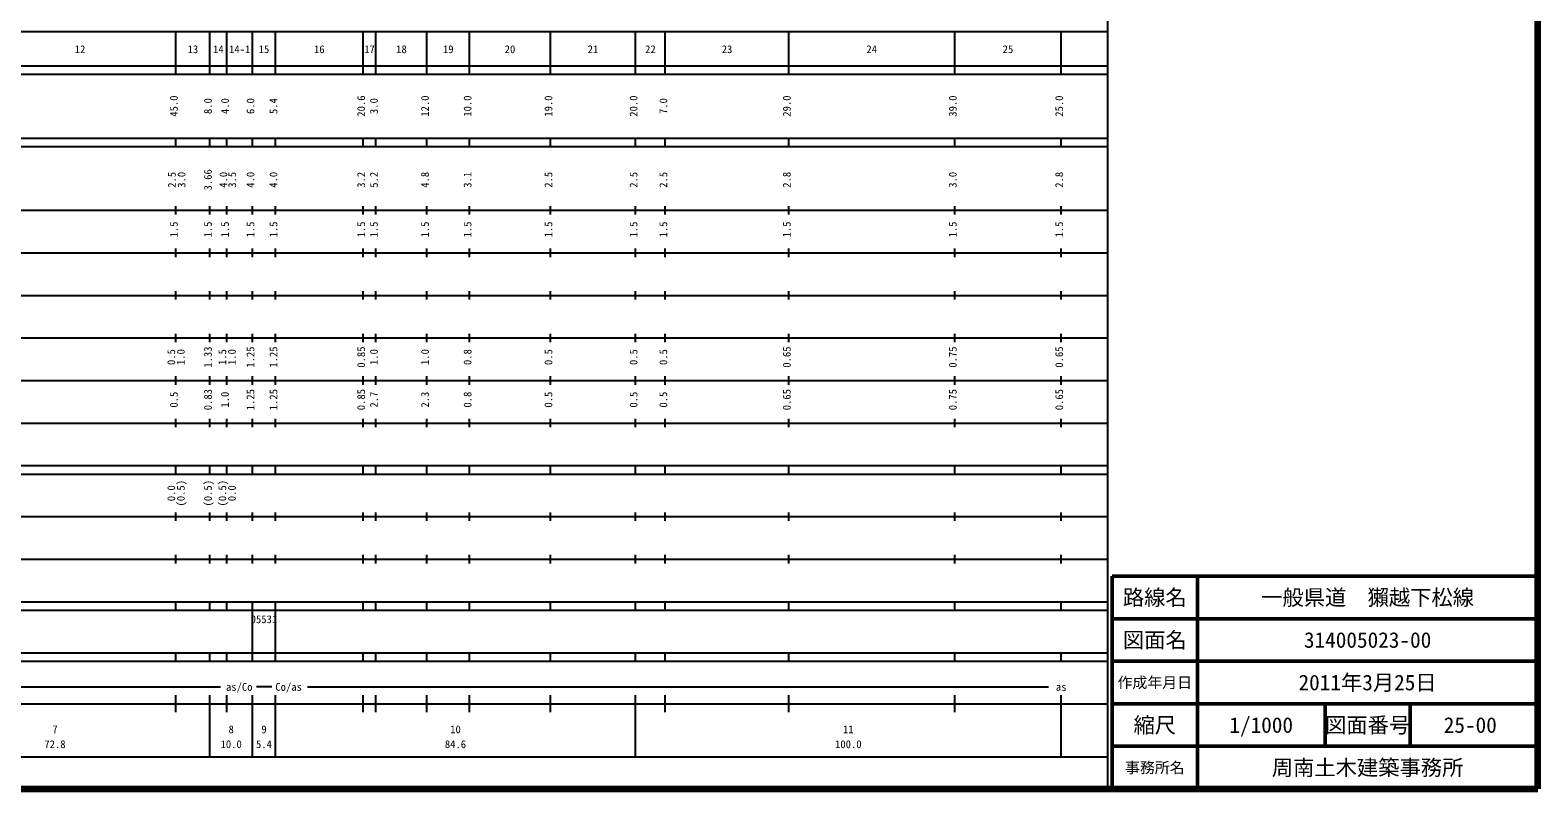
# Model space of a CAD drawing. Units: millimetres on the paper, enlarged 1000 times. Extents: x 40000 to 680000, y 20000 to 380000.
# Drawn here: x 325768 to 680000, y 20000 to 198357 of the extents above; entities that cross this region are included whole.
import ezdxf
from ezdxf.enums import TextEntityAlignment as Align

# ---------------------------------------------------------------- set-up
doc = ezdxf.new("R2010")
doc.units = ezdxf.units.MM
doc.header["$LTSCALE"] = 1000
for name, color, linetype, lineweight in [('M-TTL', 2, 'Continuous', 140), ('M-TTL-BAND', 7, 'Continuous', 25), ('M-TTL-FRAM', 2, 'Continuous', 50), ('M-TTL-LINE', 7, 'Continuous', 50)]:
    doc.layers.add(name, color=color, linetype=linetype, lineweight=lineweight)
doc.layers.add('M-TTL-TXT', color=7, linetype='Continuous')
doc.styles.add('ＭＳ ゴシック', font='')
doc.styles.get('ＭＳ ゴシック').set_extended_font_data('MS Gothic')

msp = doc.modelspace()

# ---------------------------------------------------------------- linework, layer by layer
at = {"layer": 'M-TTL'}
for p, q in [((680000, 20000), (680000, 380000)), ((40000, 20000), (680000, 20000))]:
    msp.add_line(p, q, dxfattribs=at)
at = {"layer": 'M-TTL-BAND'}
for p, q in [((579000, 20000), (579000, 370000)), ((68000, 198000), (579000, 198000)), ((360000, 188000), (360000, 198000)), ((368000, 188000), (368000, 198000)), ((372000, 188000), (372000, 198000)), ((378000, 188000), (378000, 198000)), ((383400, 188000), (383400, 198000)), ((404000, 188000), (404000, 198000)), ((407000, 188000), (407000, 198000)), ((419000, 188000), (419000, 198000)), ((429000, 188000), (429000, 198000)), ((448000, 188000), (448000, 198000)), ((468000, 188000), (468000, 198000)), ((475000, 188000), (475000, 198000)), ((504000, 188000), (504000, 198000)), ((543000, 188000), (543000, 198000)), ((568000, 188000), (568000, 198000)), ((40000, 190000), (579000, 190000)), ((40000, 188000), (579000, 188000)), ((40000, 173000), (579000, 173000)), ((40000, 171000), (579000, 171000)), ((360000, 171000), (360000, 173000)), ((368000, 171000), (368000, 173000)), ((372000, 171000), (372000, 173000)), ((378000, 171000), (378000, 173000)), ((383400, 171000), (383400, 173000)), ((404000, 171000), (404000, 173000)), ((407000, 171000), (407000, 173000)), ((419000, 171000), (419000, 173000)), ((429000, 171000), (429000, 173000)), ((448000, 171000), (448000, 173000)), ((468000, 171000), (468000, 173000)), ((475000, 171000), (475000, 173000)), ((504000, 171000), (504000, 173000)), ((543000, 171000), (543000, 173000)), ((568000, 171000), (568000, 173000)), ((40000, 156000), (579000, 156000)), ((360000, 155000), (360000, 157000)), ((368000, 155000), (368000, 157000)), ((372000, 155000), (372000, 157000)), ((378000, 155000), (378000, 157000)), ((383400, 155000), (383400, 157000)), ((404000, 155000), (404000, 157000)), ((407000, 155000), (407000, 157000)), ((419000, 155000), (419000, 157000)), ((429000, 155000), (429000, 157000)), ((448000, 155000), (448000, 157000)), ((468000, 155000), (468000, 157000)), ((475000, 155000), (475000, 157000)), ((504000, 155000), (504000, 157000)), ((543000, 155000), (543000, 157000)), ((568000, 155000), (568000, 157000)), ((46000, 146000), (579000, 146000)), ((360000, 145000), (360000, 147000)), ((368000, 145000), (368000, 147000)), ((372000, 145000), (372000, 147000)), ((378000, 145000), (378000, 147000)), ((383400, 145000), (383400, 147000)), ((404000, 145000), (404000, 147000)), ((407000, 145000), (407000, 147000)), ((419000, 145000), (419000, 147000)), ((429000, 145000), (429000, 147000)), ((448000, 145000), (448000, 147000)), ((468000, 145000), (468000, 147000)), ((475000, 145000), (475000, 147000)), ((504000, 145000), (504000, 147000)), ((543000, 145000), (543000, 147000)), ((568000, 145000), (568000, 147000)), ((52000, 136000), (579000, 136000)), ((360000, 135000), (360000, 137000)), ((368000, 135000), (368000, 137000)), ((372000, 135000), (372000, 137000)), ((378000, 135000), (378000, 137000)), ((383400, 135000), (383400, 137000)), ((404000, 135000), (404000, 137000)), ((407000, 135000), (407000, 137000)), ((419000, 135000), (419000, 137000)), ((429000, 135000), (429000, 137000)), ((448000, 135000), (448000, 137000)), ((468000, 135000), (468000, 137000)), ((475000, 135000), (475000, 137000)), ((504000, 135000), (504000, 137000)), ((543000, 135000), (543000, 137000)), ((568000, 135000), (568000, 137000)), ((46000, 126000), (579000, 126000)), ((360000, 125000), (360000, 127000)), ((368000, 125000), (368000, 127000)), ((372000, 125000), (372000, 127000)), ((378000, 125000), (378000, 127000)), ((383400, 125000), (383400, 127000)), ((404000, 125000), (404000, 127000)), ((407000, 125000), (407000, 127000)), ((419000, 125000), (419000, 127000)), ((429000, 125000), (429000, 127000)), ((448000, 125000), (448000, 127000)), ((468000, 125000), (468000, 127000)), ((475000, 125000), (475000, 127000)), ((504000, 125000), (504000, 127000)), ((543000, 125000), (543000, 127000)), ((568000, 125000), (568000, 127000)), ((360000, 115000), (360000, 117000)), ((368000, 115000), (368000, 117000)), ((372000, 115000), (372000, 117000)), ((378000, 115000), (378000, 117000)), ((383400, 115000), (383400, 117000)), ((404000, 115000), (404000, 117000)), ((407000, 115000), (407000, 117000)), ((419000, 115000), (419000, 117000)), ((429000, 115000), (429000, 117000)), ((448000, 115000), (448000, 117000)), ((468000, 115000), (468000, 117000)), ((475000, 115000), (475000, 117000)), ((504000, 115000), (504000, 117000)), ((543000, 115000), (543000, 117000)), ((568000, 115000), (568000, 117000)), ((52000, 116000), (579000, 116000)), ((360000, 105000), (360000, 107000)), ((368000, 105000), (368000, 107000)), ((372000, 105000), (372000, 107000)), ((378000, 105000), (378000, 107000)), ((383400, 105000), (383400, 107000)), ((404000, 105000), (404000, 107000)), ((407000, 105000), (407000, 107000)), ((419000, 105000), (419000, 107000)), ((429000, 105000), (429000, 107000)), ((448000, 105000), (448000, 107000)), ((468000, 105000), (468000, 107000)), ((475000, 105000), (475000, 107000)), ((504000, 105000), (504000, 107000)), ((543000, 105000), (543000, 107000)), ((568000, 105000), (568000, 107000)), ((46000, 106000), (579000, 106000)), ((40000, 96000), (579000, 96000)), ((360000, 94000), (360000, 96000)), ((368000, 94000), (368000, 96000)), ((372000, 94000), (372000, 96000)), ((378000, 94000), (378000, 96000)), ((383400, 94000), (383400, 96000)), ((404000, 94000), (404000, 96000)), ((407000, 94000), (407000, 96000)), ((419000, 94000), (419000, 96000)), ((429000, 94000), (429000, 96000)), ((448000, 94000), (448000, 96000)), ((468000, 94000), (468000, 96000)), ((475000, 94000), (475000, 96000)), ((504000, 94000), (504000, 96000)), ((543000, 94000), (543000, 96000)), ((568000, 94000), (568000, 96000)), ((40000, 94000), (579000, 94000)), ((49000, 84000), (579000, 84000)), ((360000, 83000), (360000, 85000)), ((368000, 83000), (368000, 85000)), ((372000, 83000), (372000, 85000)), ((378000, 83000), (378000, 85000)), ((383400, 83000), (383400, 85000)), ((404000, 83000), (404000, 85000)), ((407000, 83000), (407000, 85000)), ((419000, 83000), (419000, 85000)), ((429000, 83000), (429000, 85000)), ((448000, 83000), (448000, 85000)), ((468000, 83000), (468000, 85000)), ((475000, 83000), (475000, 85000)), ((504000, 83000), (504000, 85000)), ((543000, 83000), (543000, 85000)), ((568000, 83000), (568000, 85000)), ((360000, 73000), (360000, 75000)), ((368000, 73000), (368000, 75000)), ((372000, 73000), (372000, 75000)), ((378000, 73000), (378000, 75000)), ((383400, 73000), (383400, 75000)), ((404000, 73000), (404000, 75000)), ((407000, 73000), (407000, 75000)), ((419000, 73000), (419000, 75000)), ((429000, 73000), (429000, 75000)), ((448000, 73000), (448000, 75000)), ((468000, 73000), (468000, 75000)), ((475000, 73000), (475000, 75000)), ((504000, 73000), (504000, 75000)), ((543000, 73000), (543000, 75000)), ((568000, 73000), (568000, 75000)), ((40000, 74000), (579000, 74000)), ((40000, 64000), (579000, 64000)), ((360000, 62000), (360000, 64000)), ((368000, 62000), (368000, 64000)), ((372000, 62000), (372000, 64000)), ((378000, 62000), (378000, 64000)), ((383400, 62000), (383400, 64000)), ((404000, 62000), (404000, 64000)), ((407000, 62000), (407000, 64000)), ((419000, 62000), (419000, 64000)), ((429000, 62000), (429000, 64000)), ((448000, 62000), (448000, 64000)), ((468000, 62000), (468000, 64000)), ((475000, 62000), (475000, 64000)), ((504000, 62000), (504000, 64000)), ((543000, 62000), (543000, 64000)), ((568000, 62000), (568000, 64000)), ((40000, 62000), (579000, 62000)), ((378000, 52000), (378000, 62000)), ((383400, 52000), (383400, 62000)), ((40000, 52000), (579000, 52000)), ((40000, 50000), (579000, 50000)), ((360000, 50000), (360000, 52000)), ((368000, 50000), (368000, 52000)), ((372000, 50000), (372000, 52000)), ((378000, 50000), (378000, 52000)), ((383400, 50000), (383400, 52000)), ((404000, 50000), (404000, 52000)), ((407000, 50000), (407000, 52000)), ((419000, 50000), (419000, 52000)), ((429000, 50000), (429000, 52000)), ((448000, 50000), (448000, 52000)), ((468000, 50000), (468000, 52000)), ((475000, 50000), (475000, 52000)), ((504000, 50000), (504000, 52000)), ((543000, 50000), (543000, 52000)), ((568000, 50000), (568000, 52000)), ((302700, 44000), (370500, 44000)), ((382563, 44000), (378939, 44000)), ((390900, 44000), (565000, 44000)), ((40000, 40000), (579000, 40000)), ((360000, 38000), (360000, 42000)), ((368000, 27500), (368000, 42000)), ((372000, 38000), (372000, 42000)), ((378000, 27500), (378000, 42000)), ((383400, 27500), (383400, 42000)), ((404000, 38000), (404000, 42000)), ((407000, 38000), (407000, 42000)), ((419000, 38000), (419000, 42000)), ((429000, 38000), (429000, 42000)), ((448000, 38000), (448000, 42000)), ((468000, 27500), (468000, 42000)), ((475000, 38000), (475000, 42000)), ((504000, 38000), (504000, 42000)), ((543000, 38000), (543000, 42000)), ((568000, 27500), (568000, 42000)), ((68000, 27500), (579000, 27500))]:
    msp.add_line(p, q, dxfattribs=at)
at = {"layer": 'M-TTL-FRAM'}
for p, q in [((680000, 70000), (580000, 70000)), ((580000, 70000), (580000, 20000))]:
    msp.add_line(p, q, dxfattribs=at)
at = {"layer": 'M-TTL-LINE'}
for p, q in [((600000, 70000), (600000, 20000)), ((680000, 60000), (580000, 60000)), ((680000, 50000), (580000, 50000)), ((680000, 40000), (580000, 40000)), ((630000, 40000), (630000, 30000)), ((650000, 40000), (650000, 30000)), ((680000, 30000), (580000, 30000))]:
    msp.add_line(p, q, dxfattribs=at)

# ---------------------------------------------------------------- texts
at = {"layer": 'M-TTL-BAND', "style": 'ＭＳ ゴシック'}
for s, p in [('12', (337500, 192405)), ('13', (364000, 192405)), ('14', (370000, 192405)), ('14-1', (375000, 192405)), ('15', (380700, 192405)), ('16', (393700, 192405)), ('17', (405500, 192405)), ('18', (413000, 192405)), ('19', (424000, 192405)), ('20', (438500, 192405)), ('21', (458000, 192405)), ('22', (471500, 192405)), ('23', (489500, 192405)), ('24', (523500, 192405)), ('25', (555500, 192405)), ('as/Co', (374894, 42500)), ('Co/as', (386490, 42500)), ('as', (568000, 42500)), ('7', (331600, 32523)), ('8', (373000, 32523)), ('9', (380700, 32523)), ('10', (425700, 32523)), ('11', (518000, 32523)), ('72.8', (331600, 29033)), ('10.0', (373000, 29033)), ('5.4', (380700, 29033)), ('84.6', (425700, 29033)), ('100.0', (518000, 29033))]:
    msp.add_text(s, height=1833, dxfattribs=at).set_placement(p, align=Align.BOTTOM_CENTER)
for s, p in [('45.0', (361000, 180500)), ('8.0', (369000, 180500)), ('4.0', (373000, 180500)), ('6.0', (379000, 180500)), ('5.4', (384400, 180500)), ('20.6', (405000, 180500)), ('3.0', (408000, 180500)), ('12.0', (420000, 180500)), ('10.0', (430000, 180500)), ('19.0', (449000, 180500)), ('20.0', (469000, 180500)), ('7.0', (476000, 180500)), ('29.0', (505000, 180500)), ('39.0', (544000, 180500)), ('25.0', (569000, 180500)), ('2.5', (360525, 163174)), ('3.0', (362804, 163174)), ('3.66', (369000, 163174)), ('4.0', (372620, 163174)), ('3.5', (374696, 163174)), ('4.0', (379000, 163174)), ('4.0', (384400, 163174)), ('3.2', (405000, 163174)), ('5.2', (408000, 163174)), ('4.8', (420000, 163174)), ('3.1', (430000, 163174)), ('2.5', (449000, 163174)), ('2.5', (469000, 163174)), ('2.5', (476000, 163174)), ('2.8', (505000, 163174)), ('3.0', (544000, 163174)), ('2.8', (569000, 163174)), ('1.5', (361000, 151500)), ('1.5', (369000, 151500)), ('1.5', (373000, 151500)), ('1.5', (379000, 151500)), ('1.5', (384400, 151500)), ('1.5', (405000, 151500)), ('1.5', (408000, 151500)), ('1.5', (420000, 151500)), ('1.5', (430000, 151500)), ('1.5', (449000, 151500)), ('1.5', (469000, 151500)), ('1.5', (476000, 151500)), ('1.5', (505000, 151500)), ('1.5', (544000, 151500)), ('1.5', (569000, 151500)), ('0.5', (360383, 121500)), ('1.0', (362633, 121500)), ('1.33', (369000, 121500)), ('1.5', (372383, 121500)), ('1.0', (374633, 121500)), ('1.25', (379000, 121500)), ('1.25', (384400, 121500)), ('0.85', (405000, 121500)), ('1.0', (408000, 121500)), ('1.0', (420000, 121500)), ('0.8', (430000, 121500)), ('0.5', (449000, 121500)), ('0.5', (469000, 121500)), ('0.5', (476000, 121500)), ('0.65', (505000, 121500)), ('0.75', (544000, 121500)), ('0.65', (569000, 121500)), ('0.83', (369000, 111500)), ('1.25', (379000, 111500)), ('1.25', (384400, 111500)), ('0.85', (405000, 111500)), ('0.65', (505000, 111500)), ('0.75', (544000, 111500)), ('0.65', (569000, 111500)), ('0.5', (361000, 111500)), ('1.0', (373000, 111500)), ('2.7', (408000, 111500)), ('2.3', (420000, 111500)), ('0.8', (430000, 111500)), ('0.5', (449000, 111500)), ('0.5', (469000, 111500)), ('0.5', (476000, 111500)), ('(0.5)', (362633, 89500)), ('(0.5)', (369000, 89500)), ('(0.5)', (372383, 89500)), ('0.0', (360383, 89500)), ('0.0', (374633, 89500))]:
    msp.add_text(s, height=1833, rotation=90, dxfattribs=at).set_placement(p, align=Align.BOTTOM_CENTER)
msp.add_text('05531', height=1833, dxfattribs=at).set_placement((377575, 58405), align=Align.BOTTOM_LEFT)
at = {"layer": 'M-TTL-TXT', "style": 'ＭＳ ゴシック'}
for s, height, p in [('路線名', 3666, (590000, 65000)), ('路線名', 3666, (590000, 65000)), ('一般県道\u3000獺越下松線', 3666, (640000, 65000)), ('図面名', 3666, (590000, 55000)), ('図面名', 3666, (590000, 55000)), ('314005023-00', 3666, (640000, 55000)), ('作成年月日', 2566, (590000, 45000)), ('作成年月日', 2566, (590000, 45000)), ('2011年3月25日', 3666, (640000, 45000)), ('縮尺', 3666, (590000, 35000)), ('縮尺', 3666, (590000, 35000)), ('1/1000', 3666, (615000, 35000)), ('図面番号', 3666, (640000, 35000)), ('図面番号', 3666, (640000, 35000)), ('25-00', 3666, (664125, 35000)), ('事務所名', 2566, (590000, 25000)), ('事務所名', 2566, (590000, 25000)), ('周南土木建築事務所', 3666, (640000, 25000))]:
    msp.add_text(s, height=height, dxfattribs=at).set_placement(p, align=Align.MIDDLE_CENTER)

doc.saveas('drawing.dxf')
